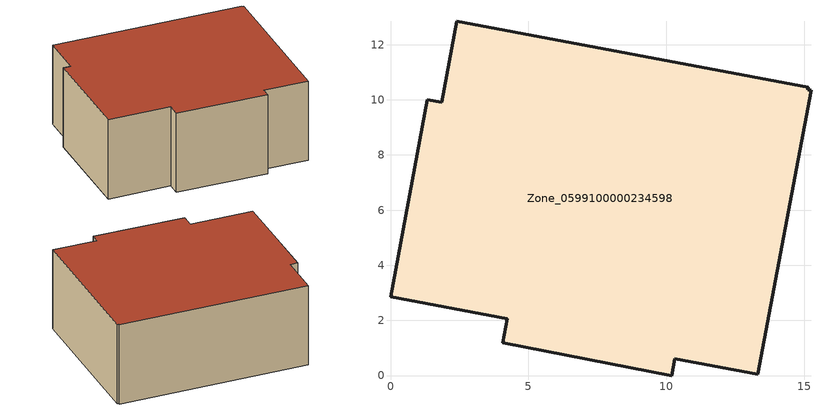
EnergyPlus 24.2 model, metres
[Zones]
Zone_0599100000234598
 floor ground (C_G): 10.21,0 4.08,1.2 4.24,2.06 0,2.86 1.34,10.01 1.85,9.91 2.4,12.84 15.15,10.45 15.13,10.37 15.25,10.34 13.32,0.04 10.32,0.6 z0
 wall outside (C_F): 4.08,1.2 10.21,0 10.32,0.6 13.32,0.04 15.25,10.34 15.13,10.37 15.15,10.45 2.4,12.84 1.85,9.91 1.34,10.01 0,2.86 4.24,2.06 4.08,1.2 z0:5.74
 roof outside (C_R): 13.32,0.04 15.25,10.34 15.13,10.37 15.15,10.45 2.4,12.84 1.85,9.91 1.34,10.01 0,2.86 4.24,2.06 4.08,1.2 10.21,0 10.32,0.6 z5.74
[BUILDING]
Pand.0599100000234598: North Axis=0; Terrain=City; Loads Convergence Tolerance Value=0.04; Temperature Convergence Tolerance Value=0.4; Solar Distribution=FullExterior; Maximum Number of Warmup Days=25; Minimum Number of Warmup Days=1
[Site:Location]
Rotterdam.The.Hague.AP_ZH_NLD Design_Conditions: Latitude=51.96; Longitude=4.45; Time Zone=1; Elevation=-4.5
[SITE:GROUNDTEMPERATURE:BUILDINGSURFACE]
18, 18, 18, 18, 18, 18, 18, 18, 18, 18, 18, 18
[MATERIAL] Thermal Absorptance=0.9; Solar Absorptance=0.7; Visible Absorptance=0.7
Name | Roughness | Thickness | Conductivity | Density | Specific Heat
G.D.1975-1991 | MediumSmooth | 0.15 | 0.288461 | 540 | 1210
F.D.1975-1991 | Rough | 0.3 | 0.230769 | 1920 | 840
R.D.1975-1991 | MediumRough | 0.2 | 0.153846 | 1500 | 1000
[CONSTRUCTION]
C_G: G.D.1975-1991
C_F: F.D.1975-1991
C_R: R.D.1975-1991
[ZONE]
Zone_0599100000234598: Type=1; Multiplier=1; Ceiling Height=Autocalculate; Volume=Autocalculate; Floor Area=autocalculate; Part of Total Floor Area=Yes
[ZONEINFILTRATION:DESIGNFLOWRATE]
Infil_Zone_0599100000234598: Zone or ZoneList or Space or SpaceList=Zone_0599100000234598; Schedule=AlwaysOn; Design Flow Rate Calculation Method=Flow/Area; Flow Rate per Floor Area=0.0042; Constant Term Coefficient=1; Temperature Term Coefficient=0; Velocity Term Coefficient=0; Velocity Squared Term Coefficient=0
[HVACTEMPLATE:ZONE:IDEALLOADSAIRSYSTEM]
Zone_0599100000234598: Maximum Heating Supply Air Temperature=50; Minimum Cooling Supply Air Temperature=13; Maximum Heating Supply Air Humidity Ratio=0.0156; Minimum Cooling Supply Air Humidity Ratio=0.0077; Heating Limit=NoLimit; Cooling Limit=NoLimit; Dehumidification Control Type=ConstantSensibleHeatRatio; Cooling Sensible Heat Ratio=0.7; Dehumidification Setpoint=60; Humidification Control Type=None; Humidification Setpoint=30; Outdoor Air Method=None; Outdoor Air Flow Rate per Person=0.00944; Outdoor Air Flow Rate per Zone Floor Area=0; Outdoor Air Flow Rate per Zone=0; Demand Controlled Ventilation Type=None; Outdoor Air Economizer Type=NoEconomizer; Heat Recovery Type=None; Sensible Heat Recovery Effectiveness=0.7; Latent Heat Recovery Effectiveness=0.65
[ZONECONTROL:THERMOSTAT]
ThermostatControl_Zone_0599100000234598: Zone or ZoneList=Zone_0599100000234598; Control Type Schedule=DualSetpointControlType; Control 1=Thermostat_Zone_0599100000234598; Temperature Difference Between Cutout And Setpoint=0
[THERMOSTATSETPOINT:DUALSETPOINT]
Thermostat_Zone_0599100000234598: Heating Setpoint Temperature Schedule=HeatingSetpoint_Zone_0599100000234598; Cooling Setpoint Temperature Schedule=CoolingSetpoint_Zone_0599100000234598
[SCHEDULE:COMPACT]
HeatingSetpoint_Zone_0599100000234598: Through: 12/31, For: AllDays, Until: 24:00, 21
CoolingSetpoint_Zone_0599100000234598: Through: 12/31, For: AllDays, Until: 24:00, 24
DualSetpointControlType: Through: 12/31, For: AllDays, Until: 24:00, 4
AlwaysOn: Through: 12/31, For: AllDays, Until: 24:00, 1
